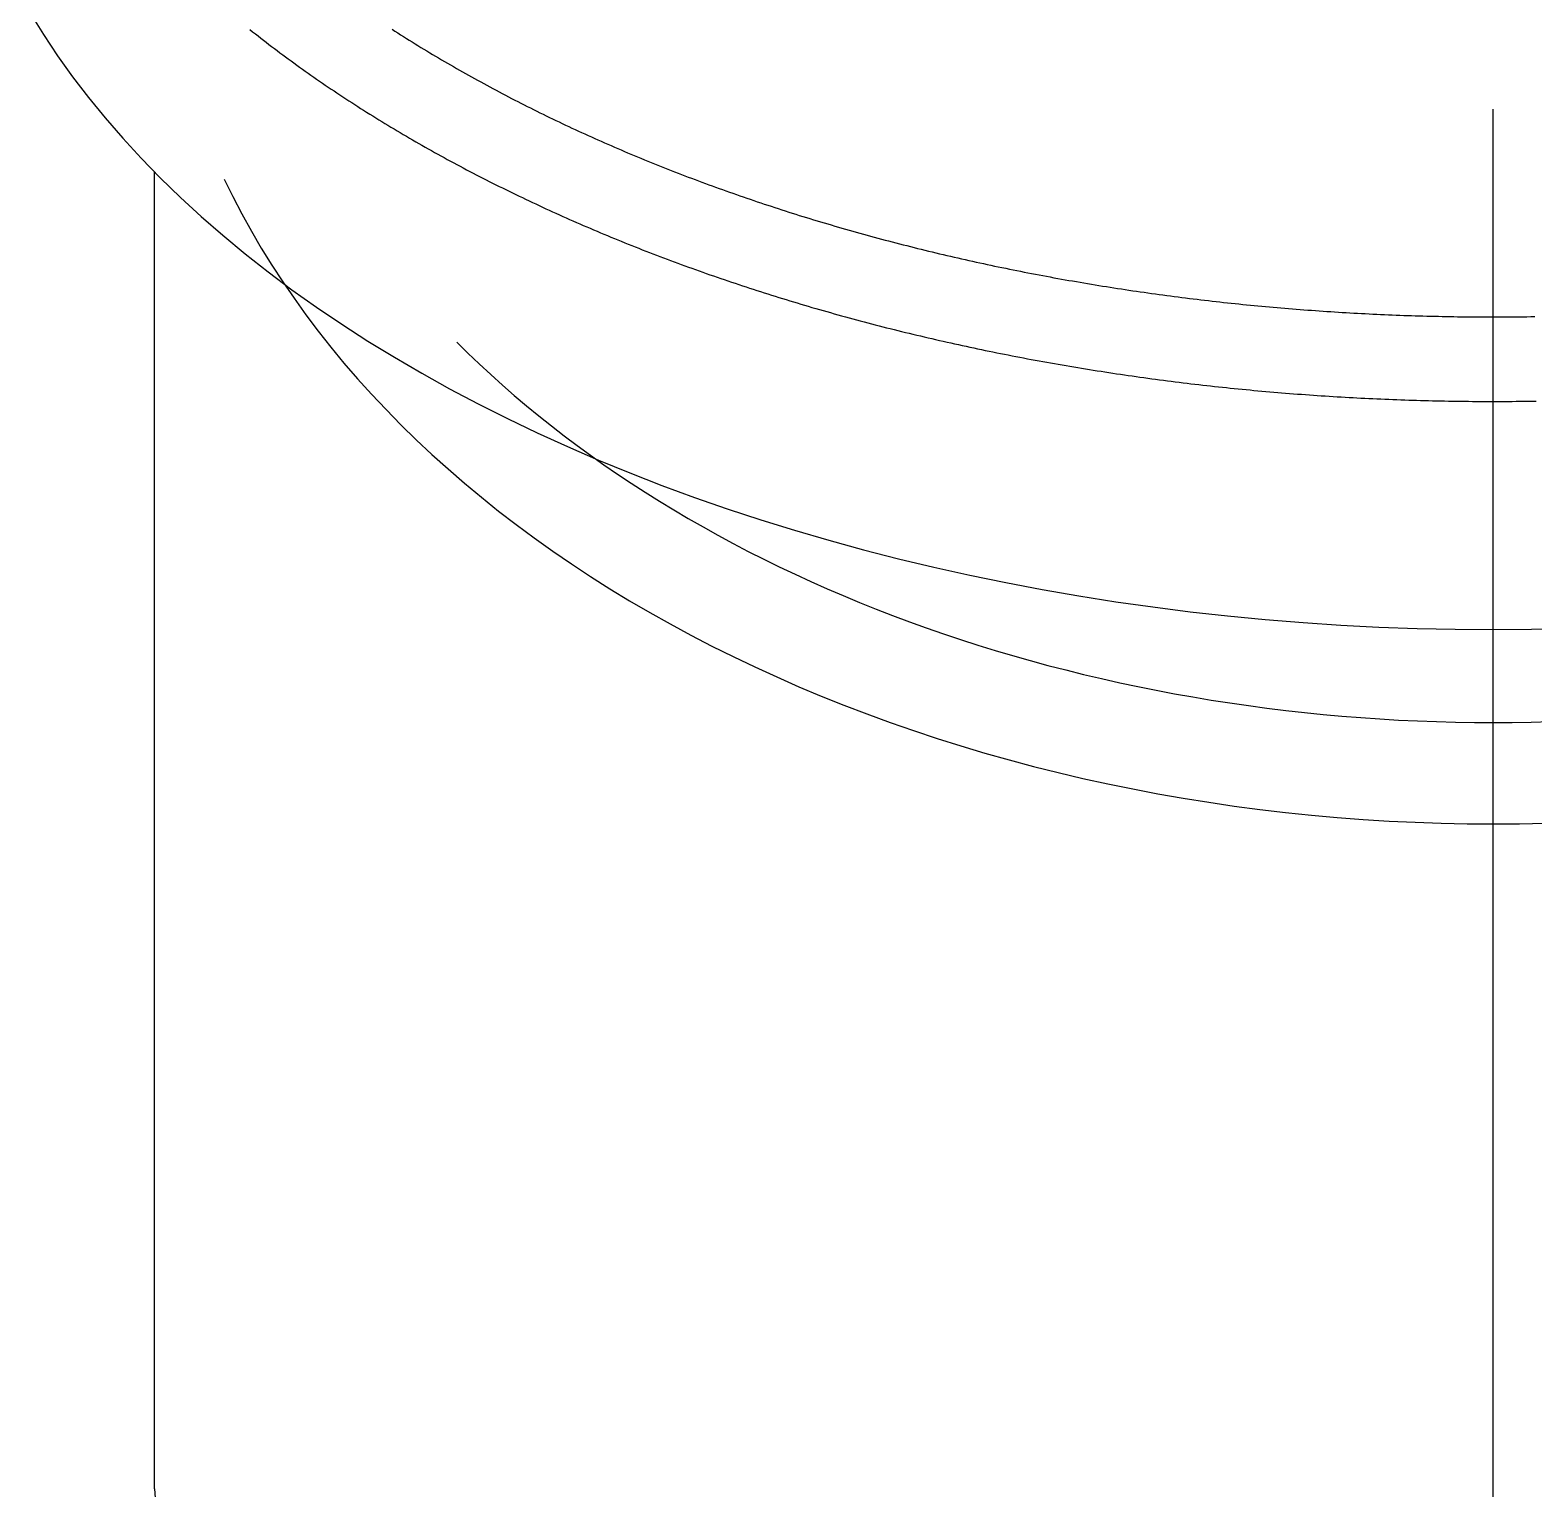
# Model space of a CAD drawing. Extents: x -8.1 to 48, y -19.1 to 38.3.
# Drawn here: x 33.36 to 39.65, y 23.98 to 30.08 of the extents above; entities that cross this region are included whole.
import ezdxf

# ---------------------------------------------------------------- set-up
doc = ezdxf.new("R2010")
doc.units = 0
doc.linetypes.add('CENTER', pattern=[50.8, 31.75, -6.35, 6.35, -6.35])
doc.layers.get('0').update_dxf_attribs({"linetype": 'CONTINUOUS'})
doc.layers.add('CENTER', color=1, linetype='CENTER')

msp = doc.modelspace()

# ---------------------------------------------------------------- linework, layer by layer
at = {"color": 7, "linetype": 'CONTINUOUS'}
msp.add_line((33.880651, 23.976448), (33.880651, 29.486736), dxfattribs=at)
for points in [[(33.3606, 30.151, 0), (33.4162, 30.0615, 0), (33.4754, 29.9729, 0), (33.5383, 29.8852, 0), (33.6047, 29.7984, 0), (33.6747, 29.7126, 0), (33.7482, 29.6279, 0), (33.8251, 29.5443, 0), (33.9054, 29.4618, 0), (33.9891, 29.3805, 0), (34.0761, 29.3005, 0), (34.1663, 29.2218, 0), (34.2598, 29.1445, 0), (34.3564, 29.0685, 0), (34.4561, 28.994, 0), (34.5588, 28.9209, 0), (34.6645, 28.8494, 0), (34.773, 28.7795, 0), (34.8845, 28.7112, 0), (34.9986, 28.6445, 0), (35.1155, 28.5796, 0), (35.235, 28.5163, 0), (35.3571, 28.4549, 0), (35.4816, 28.3952, 0), (35.6086, 28.3375, 0), (35.7379, 28.2815, 0), (35.8694, 28.2275, 0), (36.0032, 28.1755, 0), (36.139, 28.1254, 0), (36.2768, 28.0774, 0), (36.4166, 28.0313, 0), (36.5582, 27.9874, 0), (36.7015, 27.9455, 0), (36.8466, 27.9058, 0), (36.9932, 27.8681, 0), (37.1413, 27.8327, 0), (37.2909, 27.7994, 0), (37.4417, 27.7684, 0), (37.5938, 27.7396, 0), (37.747, 27.713, 0), (37.9013, 27.6887, 0), (38.0565, 27.6666, 0), (38.2126, 27.6468, 0), (38.3694, 27.6294, 0), (38.5269, 27.6142, 0), (38.685, 27.6014, 0), (38.8435, 27.5908, 0), (39.0025, 27.5826, 0), (39.1617, 27.5768, 0), (39.3211, 27.5733, 0), (39.4807, 27.5721, 0), (39.6402, 27.5733, 0), (39.7996, 27.5768, 0)], [(34.1728, 29.4564, 0), (34.2086, 29.3836, 0), (34.2463, 29.3112, 0), (34.2861, 29.2394, 0), (34.3278, 29.1682, 0), (34.3715, 29.0975, 0), (34.4171, 29.0275, 0), (34.4647, 28.9581, 0), (34.5141, 28.8894, 0), (34.5654, 28.8213, 0), (34.6186, 28.754, 0), (34.6736, 28.6874, 0), (34.7305, 28.6216, 0), (34.7891, 28.5566, 0), (34.8496, 28.4924, 0), (34.9118, 28.4291, 0), (34.9757, 28.3666, 0), (35.0413, 28.305, 0), (35.1086, 28.2443, 0), (35.1776, 28.1846, 0), (35.2482, 28.1258, 0), (35.3204, 28.068, 0), (35.3942, 28.0113, 0), (35.4695, 27.9555, 0), (35.5464, 27.9008, 0), (35.6247, 27.8472, 0), (35.7045, 27.7946, 0), (35.7858, 27.7432, 0), (35.8684, 27.6929, 0), (35.9524, 27.6437, 0), (36.0378, 27.5957, 0), (36.1245, 27.5489, 0), (36.2124, 27.5033, 0), (36.3016, 27.4589, 0), (36.3919, 27.4157, 0), (36.4835, 27.3738, 0), (36.5762, 27.3332, 0), (36.67, 27.2938, 0), (36.7648, 27.2558, 0), (36.8607, 27.219, 0), (36.9576, 27.1836, 0), (37.0554, 27.1496, 0), (37.1541, 27.1168, 0), (37.2538, 27.0855, 0), (37.3543, 27.0555, 0), (37.4555, 27.0269, 0), (37.5576, 26.9997, 0), (37.6604, 26.974, 0), (37.7639, 26.9496, 0), (37.868, 26.9267, 0), (37.9727, 26.9052, 0), (38.078, 26.8852, 0), (38.1839, 26.8666, 0), (38.2902, 26.8494, 0), (38.397, 26.8338, 0), (38.5042, 26.8196, 0), (38.6117, 26.8069, 0), (38.7196, 26.7957, 0), (38.8278, 26.7859, 0), (38.9362, 26.7777, 0), (39.0449, 26.7709, 0), (39.1537, 26.7657, 0), (39.2626, 26.7619, 0), (39.3716, 26.7597, 0), (39.4807, 26.7589, 0), (39.5897, 26.7597, 0), (39.6987, 26.7619, 0)], [(35.1458, 28.7745, 0), (35.192, 28.7289, 0), (35.239, 28.6838, 0), (35.2871, 28.6392, 0), (35.336, 28.595, 0), (35.3859, 28.5514, 0), (35.4367, 28.5084, 0), (35.4885, 28.4659, 0), (35.5411, 28.4239, 0), (35.5946, 28.3825, 0), (35.6489, 28.3417, 0), (35.7042, 28.3014, 0), (35.7602, 28.2617, 0), (35.8171, 28.2227, 0), (35.8748, 28.1842, 0), (35.9334, 28.1464, 0), (35.9927, 28.1091, 0), (36.0528, 28.0726, 0), (36.1137, 28.0366, 0), (36.1753, 28.0013, 0), (36.2377, 27.9667, 0), (36.3008, 27.9327, 0), (36.3646, 27.8994, 0), (36.4291, 27.8667, 0), (36.4943, 27.8348, 0), (36.5601, 27.8035, 0), (36.6266, 27.773, 0), (36.6938, 27.7431, 0), (36.7615, 27.714, 0), (36.8299, 27.6856, 0), (36.8989, 27.6579, 0), (36.9684, 27.631, 0), (37.0386, 27.6047, 0), (37.1092, 27.5793, 0), (37.1804, 27.5546, 0), (37.2521, 27.5306, 0), (37.3243, 27.5074, 0), (37.397, 27.485, 0), (37.4702, 27.4633, 0), (37.5438, 27.4424, 0), (37.6178, 27.4223, 0), (37.6923, 27.403, 0), (37.7671, 27.3845, 0), (37.8424, 27.3667, 0), (37.918, 27.3498, 0), (37.9939, 27.3337, 0), (38.0702, 27.3183, 0), (38.1468, 27.3038, 0), (38.2237, 27.2901, 0), (38.3009, 27.2772, 0), (38.3784, 27.2651, 0), (38.4561, 27.2539, 0), (38.534, 27.2435, 0), (38.6122, 27.2339, 0), (38.6905, 27.2251, 0), (38.769, 27.2171, 0), (38.8477, 27.21, 0), (38.9265, 27.2037, 0), (39.0054, 27.1983, 0), (39.0845, 27.1937, 0), (39.1636, 27.1899, 0), (39.2428, 27.187, 0), (39.3221, 27.1849, 0), (39.4013, 27.1836, 0), (39.4807, 27.1832, 0), (39.56, 27.1836, 0), (39.6393, 27.1849, 0), (39.7185, 27.187, 0)]]:
    msp.add_polyline3d(points, dxfattribs=at)
at = {"color": 7}
for points in [[(34.2803, 30.0826, 0), (34.2915, 30.0737, 0), (34.3028, 30.0648, 0), (34.314, 30.0559, 0), (34.3254, 30.0471, 0), (34.3367, 30.0383, 0), (34.3481, 30.0295, 0), (34.3595, 30.0207, 0), (34.371, 30.012, 0), (34.3825, 30.0032, 0), (34.394, 29.9945, 0), (34.4056, 29.9859, 0), (34.4172, 29.9772, 0), (34.4288, 29.9686, 0), (34.4405, 29.96, 0), (34.4522, 29.9514, 0), (34.464, 29.9429, 0), (34.4757, 29.9343, 0), (34.4875, 29.9258, 0), (34.4994, 29.9173, 0), (34.5113, 29.9089, 0), (34.5232, 29.9005, 0), (34.5351, 29.8921, 0), (34.5471, 29.8837, 0), (34.5591, 29.8753, 0), (34.5712, 29.867, 0), (34.5832, 29.8587, 0), (34.5954, 29.8504, 0), (34.6075, 29.8421, 0), (34.6197, 29.8339, 0), (34.6319, 29.8257, 0), (34.6441, 29.8175, 0), (34.6564, 29.8094, 0), (34.6687, 29.8012, 0), (34.6811, 29.7931, 0), (34.6935, 29.785, 0), (34.7059, 29.777, 0), (34.7183, 29.7689, 0), (34.7308, 29.7609, 0), (34.7433, 29.7529, 0), (34.7558, 29.745, 0), (34.7684, 29.7371, 0), (34.781, 29.7291, 0), (34.7936, 29.7213, 0), (34.8062, 29.7134, 0), (34.8189, 29.7056, 0), (34.8316, 29.6978, 0), (34.8444, 29.69, 0), (34.8572, 29.6822, 0), (34.87, 29.6745, 0), (34.8828, 29.6668, 0), (34.8957, 29.6591, 0), (34.9086, 29.6514, 0), (34.9215, 29.6438, 0), (34.9345, 29.6362, 0), (34.9475, 29.6286, 0), (34.9605, 29.621, 0), (34.9735, 29.6135, 0), (34.9866, 29.606, 0), (34.9997, 29.5985, 0), (35.0128, 29.5911, 0), (35.026, 29.5836, 0), (35.0392, 29.5762, 0), (35.0524, 29.5688, 0), (35.0657, 29.5615, 0), (35.0789, 29.5542, 0), (35.0922, 29.5469, 0), (35.1056, 29.5396, 0), (35.1189, 29.5323, 0), (35.1323, 29.5251, 0), (35.1457, 29.5179, 0), (35.1592, 29.5107, 0), (35.1726, 29.5036, 0), (35.1861, 29.4964, 0), (35.1996, 29.4893, 0), (35.2132, 29.4823, 0), (35.2268, 29.4752, 0), (35.2404, 29.4682, 0), (35.254, 29.4612, 0), (35.2676, 29.4542, 0), (35.2813, 29.4473, 0), (35.295, 29.4404, 0), (35.3087, 29.4335, 0), (35.3225, 29.4266, 0), (35.3363, 29.4198, 0), (35.3501, 29.4129, 0), (35.3639, 29.4062, 0), (35.3778, 29.3994, 0), (35.3917, 29.3927, 0), (35.4056, 29.3859, 0), (35.4195, 29.3793, 0), (35.4334, 29.3726, 0), (35.4474, 29.366, 0), (35.4614, 29.3593, 0), (35.4755, 29.3528, 0), (35.4895, 29.3462, 0), (35.5036, 29.3397, 0), (35.5177, 29.3332, 0), (35.5318, 29.3267, 0), (35.5459, 29.3202, 0), (35.5601, 29.3138, 0), (35.5743, 29.3074, 0), (35.5885, 29.301, 0), (35.6027, 29.2947, 0), (35.617, 29.2884, 0), (35.6313, 29.2821, 0), (35.6456, 29.2758, 0), (35.6599, 29.2695, 0), (35.6742, 29.2633, 0), (35.6886, 29.2571, 0), (35.703, 29.251, 0), (35.7174, 29.2448, 0), (35.7318, 29.2387, 0), (35.7463, 29.2326, 0), (35.7608, 29.2266, 0), (35.7752, 29.2205, 0), (35.7898, 29.2145, 0), (35.8043, 29.2085, 0), (35.8188, 29.2026, 0), (35.8334, 29.1967, 0), (35.848, 29.1908, 0), (35.8626, 29.1849, 0), (35.8773, 29.179, 0), (35.8919, 29.1732, 0), (35.9066, 29.1674, 0), (35.9213, 29.1616, 0), (35.936, 29.1559, 0), (35.9507, 29.1502, 0), (35.9655, 29.1445, 0), (35.9802, 29.1388, 0), (35.995, 29.1332, 0), (36.0098, 29.1276, 0), (36.0247, 29.122, 0), (36.0395, 29.1164, 0), (36.0544, 29.1109, 0), (36.0692, 29.1054, 0), (36.0841, 29.0999, 0), (36.0991, 29.0944, 0), (36.114, 29.089, 0), (36.1289, 29.0836, 0), (36.1439, 29.0783, 0), (36.1589, 29.0729, 0), (36.1739, 29.0676, 0), (36.1889, 29.0623, 0), (36.2039, 29.057, 0), (36.219, 29.0518, 0), (36.234, 29.0466, 0), (36.2491, 29.0414, 0), (36.2642, 29.0362, 0), (36.2793, 29.0311, 0), (36.2944, 29.026, 0), (36.3096, 29.0209, 0), (36.3247, 29.0159, 0), (36.3399, 29.0108, 0), (36.3551, 29.0058, 0), (36.3703, 29.0009, 0), (36.3855, 28.9959, 0), (36.4008, 28.991, 0), (36.416, 28.9861, 0), (36.4313, 28.9812, 0), (36.4466, 28.9764, 0), (36.4619, 28.9716, 0), (36.4772, 28.9668, 0), (36.4925, 28.962, 0), (36.5078, 28.9573, 0), (36.5232, 28.9526, 0), (36.5385, 28.9479, 0), (36.5539, 28.9432, 0), (36.5693, 28.9386, 0), (36.5847, 28.934, 0), (36.6002, 28.9294, 0), (36.6156, 28.9249, 0), (36.631, 28.9203, 0), (36.6465, 28.9158, 0), (36.662, 28.9114, 0), (36.6775, 28.9069, 0), (36.693, 28.9025, 0), (36.7085, 28.8981, 0), (36.724, 28.8937, 0), (36.7396, 28.8894, 0), (36.7551, 28.8851, 0), (36.7707, 28.8808, 0), (36.7863, 28.8765, 0), (36.8019, 28.8723, 0), (36.8175, 28.8681, 0), (36.8331, 28.8639, 0), (36.8488, 28.8597, 0), (36.8644, 28.8556, 0), (36.8801, 28.8515, 0), (36.8958, 28.8474, 0), (36.9115, 28.8434, 0), (36.9272, 28.8393, 0), (36.9429, 28.8353, 0), (36.9586, 28.8314, 0), (36.9743, 28.8274, 0), (36.9901, 28.8235, 0), (37.0058, 28.8196, 0), (37.0216, 28.8157, 0), (37.0374, 28.8119, 0), (37.0532, 28.8081, 0), (37.069, 28.8043, 0), (37.0848, 28.8005, 0), (37.1006, 28.7968, 0), (37.1165, 28.7931, 0), (37.1323, 28.7894, 0), (37.1482, 28.7857, 0), (37.1641, 28.7821, 0), (37.18, 28.7785, 0), (37.1959, 28.7749, 0), (37.2118, 28.7713, 0), (37.2277, 28.7678, 0), (37.2436, 28.7643, 0), (37.2596, 28.7608, 0), (37.2755, 28.7573, 0), (37.2915, 28.7539, 0), (37.3074, 28.7505, 0), (37.3234, 28.7471, 0), (37.3394, 28.7438, 0), (37.3554, 28.7404, 0), (37.3714, 28.7371, 0), (37.3874, 28.7339, 0), (37.4035, 28.7306, 0), (37.4195, 28.7274, 0), (37.4356, 28.7242, 0), (37.4516, 28.721, 0), (37.4677, 28.7179, 0), (37.4838, 28.7148, 0), (37.4999, 28.7117, 0), (37.516, 28.7086, 0), (37.5321, 28.7056, 0), (37.5482, 28.7026, 0), (37.5643, 28.6996, 0), (37.5805, 28.6966, 0), (37.5966, 28.6937, 0), (37.6128, 28.6907, 0), (37.6289, 28.6879, 0), (37.6451, 28.685, 0), (37.6613, 28.6822, 0), (37.6775, 28.6793, 0), (37.6937, 28.6766, 0), (37.7099, 28.6738, 0), (37.7261, 28.6711, 0), (37.7423, 28.6684, 0), (37.7585, 28.6657, 0), (37.7748, 28.663, 0), (37.791, 28.6604, 0), (37.8073, 28.6578, 0), (37.8235, 28.6552, 0), (37.8398, 28.6527, 0), (37.8561, 28.6501, 0), (37.8724, 28.6476, 0), (37.8887, 28.6451, 0), (37.905, 28.6427, 0), (37.9213, 28.6403, 0), (37.9376, 28.6379, 0), (37.9539, 28.6355, 0), (37.9702, 28.6332, 0), (37.9866, 28.6308, 0), (38.0029, 28.6285, 0), (38.0193, 28.6263, 0), (38.0356, 28.624, 0), (38.052, 28.6218, 0), (38.0684, 28.6196, 0), (38.0848, 28.6174, 0), (38.1011, 28.6153, 0), (38.1175, 28.6132, 0), (38.1339, 28.6111, 0), (38.1503, 28.609, 0), (38.1667, 28.607, 0), (38.1832, 28.605, 0), (38.1996, 28.603, 0), (38.216, 28.601, 0), (38.2325, 28.5991, 0), (38.2489, 28.5972, 0), (38.2653, 28.5953, 0), (38.2818, 28.5934, 0), (38.2983, 28.5916, 0), (38.3147, 28.5898, 0), (38.3312, 28.588, 0), (38.3477, 28.5862, 0), (38.3641, 28.5845, 0), (38.3806, 28.5828, 0), (38.3971, 28.5811, 0), (38.4136, 28.5795, 0), (38.4301, 28.5778, 0), (38.4466, 28.5762, 0), (38.4631, 28.5746, 0), (38.4796, 28.5731, 0), (38.4962, 28.5716, 0), (38.5127, 28.5701, 0), (38.5292, 28.5686, 0), (38.5458, 28.5671, 0), (38.5623, 28.5657, 0), (38.5788, 28.5643, 0), (38.5954, 28.5629, 0), (38.6119, 28.5616, 0), (38.6285, 28.5603, 0), (38.6451, 28.559, 0), (38.6616, 28.5577, 0), (38.6782, 28.5565, 0), (38.6948, 28.5552, 0), (38.7113, 28.554, 0), (38.7279, 28.5529, 0), (38.7445, 28.5517, 0), (38.7611, 28.5506, 0), (38.7777, 28.5495, 0), (38.7943, 28.5484, 0), (38.8109, 28.5474, 0), (38.8275, 28.5464, 0), (38.8441, 28.5454, 0), (38.8607, 28.5444, 0), (38.8773, 28.5435, 0), (38.8939, 28.5426, 0), (38.9105, 28.5417, 0), (38.9271, 28.5408, 0), (38.9437, 28.54, 0), (38.9604, 28.5392, 0), (38.977, 28.5384, 0), (38.9936, 28.5376, 0), (39.0102, 28.5369, 0), (39.0269, 28.5362, 0), (39.0435, 28.5355, 0), (39.0601, 28.5348, 0), (39.0768, 28.5342, 0), (39.0934, 28.5336, 0), (39.11, 28.533, 0), (39.1267, 28.5325, 0), (39.1433, 28.5319, 0), (39.1599, 28.5314, 0), (39.1766, 28.5309, 0), (39.1932, 28.5305, 0), (39.2099, 28.5301, 0), (39.2265, 28.5297, 0), (39.2432, 28.5293, 0), (39.2598, 28.5289, 0), (39.2765, 28.5286, 0), (39.2931, 28.5283, 0), (39.3098, 28.528, 0), (39.3264, 28.5278, 0), (39.3431, 28.5275, 0), (39.3597, 28.5273, 0), (39.3764, 28.5272, 0), (39.393, 28.527, 0), (39.4097, 28.5269, 0), (39.4263, 28.5268, 0), (39.443, 28.5267, 0), (39.4596, 28.5267, 0), (39.4763, 28.5267, 0), (39.4929, 28.5267, 0), (39.5096, 28.5267, 0), (39.5263, 28.5267, 0), (39.5429, 28.5268, 0), (39.5596, 28.5269, 0), (39.5762, 28.5271, 0), (39.5929, 28.5272, 0), (39.6096, 28.5274, 0), (39.6262, 28.5276, 0), (39.6429, 28.5279, 0), (39.6595, 28.5281, 0)], [(34.8747, 30.0841, 0), (34.8867, 30.0764, 0), (34.8986, 30.0687, 0), (34.9106, 30.0611, 0), (34.9226, 30.0534, 0), (34.9346, 30.0458, 0), (34.9467, 30.0383, 0), (34.9588, 30.0307, 0), (34.9709, 30.0232, 0), (34.9831, 30.0157, 0), (34.9953, 30.0082, 0), (35.0075, 30.0007, 0), (35.0198, 29.9933, 0), (35.0321, 29.9858, 0), (35.0444, 29.9785, 0), (35.0567, 29.9711, 0), (35.0691, 29.9637, 0), (35.0815, 29.9564, 0), (35.0939, 29.9491, 0), (35.1064, 29.9418, 0), (35.1189, 29.9346, 0), (35.1314, 29.9274, 0), (35.1439, 29.9202, 0), (35.1565, 29.913, 0), (35.1691, 29.9058, 0), (35.1817, 29.8987, 0), (35.1944, 29.8916, 0), (35.2071, 29.8845, 0), (35.2198, 29.8774, 0), (35.2325, 29.8704, 0), (35.2453, 29.8634, 0), (35.2581, 29.8564, 0), (35.2709, 29.8495, 0), (35.2838, 29.8425, 0), (35.2966, 29.8356, 0), (35.3096, 29.8287, 0), (35.3225, 29.8218, 0), (35.3354, 29.815, 0), (35.3484, 29.8082, 0), (35.3614, 29.8014, 0), (35.3745, 29.7946, 0), (35.3875, 29.7879, 0), (35.4006, 29.7811, 0), (35.4137, 29.7745, 0), (35.4269, 29.7678, 0), (35.44, 29.7611, 0), (35.4532, 29.7545, 0), (35.4665, 29.7479, 0), (35.4797, 29.7413, 0), (35.493, 29.7348, 0), (35.5063, 29.7283, 0), (35.5196, 29.7218, 0), (35.5329, 29.7153, 0), (35.5463, 29.7088, 0), (35.5597, 29.7024, 0), (35.5731, 29.696, 0), (35.5865, 29.6896, 0), (35.6, 29.6833, 0), (35.6135, 29.6769, 0), (35.627, 29.6706, 0), (35.6405, 29.6644, 0), (35.654, 29.6581, 0), (35.6676, 29.6519, 0), (35.6812, 29.6457, 0), (35.6948, 29.6395, 0), (35.7085, 29.6333, 0), (35.7222, 29.6272, 0), (35.7358, 29.6211, 0), (35.7496, 29.615, 0), (35.7633, 29.609, 0), (35.7771, 29.6029, 0), (35.7908, 29.5969, 0), (35.8046, 29.5909, 0), (35.8185, 29.585, 0), (35.8323, 29.579, 0), (35.8462, 29.5731, 0), (35.86, 29.5673, 0), (35.8739, 29.5614, 0), (35.8879, 29.5556, 0), (35.9018, 29.5498, 0), (35.9158, 29.544, 0), (35.9298, 29.5382, 0), (35.9438, 29.5325, 0), (35.9578, 29.5268, 0), (35.9719, 29.5211, 0), (35.9859, 29.5154, 0), (36, 29.5098, 0), (36.0141, 29.5042, 0), (36.0283, 29.4986, 0), (36.0424, 29.4931, 0), (36.0566, 29.4875, 0), (36.0707, 29.482, 0), (36.0849, 29.4765, 0), (36.0992, 29.4711, 0), (36.1134, 29.4657, 0), (36.1277, 29.4603, 0), (36.1419, 29.4549, 0), (36.1562, 29.4495, 0), (36.1706, 29.4442, 0), (36.1849, 29.4389, 0), (36.1992, 29.4336, 0), (36.2136, 29.4284, 0), (36.228, 29.4231, 0), (36.2424, 29.4179, 0), (36.2568, 29.4128, 0), (36.2712, 29.4076, 0), (36.2857, 29.4025, 0), (36.3001, 29.3974, 0), (36.3146, 29.3923, 0), (36.3291, 29.3873, 0), (36.3436, 29.3822, 0), (36.3582, 29.3772, 0), (36.3727, 29.3723, 0), (36.3873, 29.3673, 0), (36.4019, 29.3624, 0), (36.4165, 29.3575, 0), (36.4311, 29.3526, 0), (36.4457, 29.3478, 0), (36.4603, 29.343, 0), (36.475, 29.3382, 0), (36.4897, 29.3334, 0), (36.5044, 29.3287, 0), (36.5191, 29.3239, 0), (36.5338, 29.3192, 0), (36.5485, 29.3146, 0), (36.5633, 29.3099, 0), (36.578, 29.3053, 0), (36.5928, 29.3007, 0), (36.6076, 29.2962, 0), (36.6224, 29.2916, 0), (36.6372, 29.2871, 0), (36.652, 29.2826, 0), (36.6669, 29.2781, 0), (36.6818, 29.2737, 0), (36.6966, 29.2693, 0), (36.7115, 29.2649, 0), (36.7264, 29.2605, 0), (36.7413, 29.2562, 0), (36.7563, 29.2519, 0), (36.7712, 29.2476, 0), (36.7862, 29.2433, 0), (36.8012, 29.2391, 0), (36.8161, 29.2349, 0), (36.8311, 29.2307, 0), (36.8462, 29.2265, 0), (36.8612, 29.2224, 0), (36.8762, 29.2183, 0), (36.8913, 29.2142, 0), (36.9063, 29.2101, 0), (36.9214, 29.2061, 0), (36.9365, 29.2021, 0), (36.9516, 29.1981, 0), (36.9667, 29.1941, 0), (36.9818, 29.1902, 0), (36.997, 29.1863, 0), (37.0121, 29.1824, 0), (37.0273, 29.1785, 0), (37.0425, 29.1747, 0), (37.0577, 29.1709, 0), (37.0729, 29.1671, 0), (37.0881, 29.1633, 0), (37.1033, 29.1596, 0), (37.1186, 29.1559, 0), (37.1338, 29.1522, 0), (37.1491, 29.1485, 0), (37.1643, 29.1449, 0), (37.1796, 29.1413, 0), (37.1949, 29.1377, 0), (37.2102, 29.1341, 0), (37.2255, 29.1306, 0), (37.2409, 29.1271, 0), (37.2562, 29.1236, 0), (37.2716, 29.1201, 0), (37.2869, 29.1167, 0), (37.3023, 29.1133, 0), (37.3177, 29.1099, 0), (37.3331, 29.1065, 0), (37.3485, 29.1032, 0), (37.3639, 29.0999, 0), (37.3793, 29.0966, 0), (37.3948, 29.0933, 0), (37.4102, 29.0901, 0), (37.4257, 29.0869, 0), (37.4411, 29.0837, 0), (37.4566, 29.0805, 0), (37.4721, 29.0774, 0), (37.4876, 29.0743, 0), (37.5031, 29.0712, 0), (37.5186, 29.0681, 0), (37.5341, 29.0651, 0), (37.5497, 29.0621, 0), (37.5652, 29.0591, 0), (37.5808, 29.0561, 0), (37.5963, 29.0532, 0), (37.6119, 29.0503, 0), (37.6275, 29.0474, 0), (37.6431, 29.0445, 0), (37.6587, 29.0417, 0), (37.6743, 29.0389, 0), (37.6899, 29.0361, 0), (37.7055, 29.0333, 0), (37.7212, 29.0306, 0), (37.7368, 29.0278, 0), (37.7525, 29.0252, 0), (37.7681, 29.0225, 0), (37.7838, 29.0198, 0), (37.7995, 29.0172, 0), (37.8151, 29.0146, 0), (37.8308, 29.0121, 0), (37.8465, 29.0095, 0), (37.8623, 29.007, 0), (37.878, 29.0045, 0), (37.8937, 29.0021, 0), (37.9094, 28.9996, 0), (37.9252, 28.9972, 0), (37.9409, 28.9948, 0), (37.9567, 28.9924, 0), (37.9724, 28.9901, 0), (37.9882, 28.9878, 0), (38.004, 28.9855, 0), (38.0198, 28.9832, 0), (38.0356, 28.981, 0), (38.0514, 28.9787, 0), (38.0672, 28.9765, 0), (38.083, 28.9744, 0), (38.0988, 28.9722, 0), (38.1146, 28.9701, 0), (38.1305, 28.968, 0), (38.1463, 28.9659, 0), (38.1622, 28.9639, 0), (38.178, 28.9619, 0), (38.1939, 28.9599, 0), (38.2098, 28.9579, 0), (38.2256, 28.956, 0), (38.2415, 28.954, 0), (38.2574, 28.9521, 0), (38.2733, 28.9503, 0), (38.2892, 28.9484, 0), (38.3051, 28.9466, 0), (38.321, 28.9448, 0), (38.3369, 28.943, 0), (38.3528, 28.9413, 0), (38.3688, 28.9395, 0), (38.3847, 28.9378, 0), (38.4006, 28.9362, 0), (38.4166, 28.9345, 0), (38.4325, 28.9329, 0), (38.4485, 28.9313, 0), (38.4644, 28.9297, 0), (38.4804, 28.9282, 0), (38.4964, 28.9266, 0), (38.5123, 28.9251, 0), (38.5283, 28.9237, 0), (38.5443, 28.9222, 0), (38.5603, 28.9208, 0), (38.5763, 28.9194, 0), (38.5923, 28.918, 0), (38.6083, 28.9166, 0), (38.6243, 28.9153, 0), (38.6403, 28.914, 0), (38.6563, 28.9127, 0), (38.6723, 28.9115, 0), (38.6883, 28.9102, 0), (38.7044, 28.909, 0), (38.7204, 28.9079, 0), (38.7364, 28.9067, 0), (38.7525, 28.9056, 0), (38.7685, 28.9045, 0), (38.7845, 28.9034, 0), (38.8006, 28.9023, 0), (38.8166, 28.9013, 0), (38.8327, 28.9003, 0), (38.8487, 28.8993, 0), (38.8648, 28.8983, 0), (38.8809, 28.8974, 0), (38.8969, 28.8965, 0), (38.913, 28.8956, 0), (38.9291, 28.8948, 0), (38.9452, 28.8939, 0), (38.9612, 28.8931, 0), (38.9773, 28.8923, 0), (38.9934, 28.8916, 0), (39.0095, 28.8908, 0), (39.0256, 28.8901, 0), (39.0416, 28.8894, 0), (39.0577, 28.8888, 0), (39.0738, 28.8881, 0), (39.0899, 28.8875, 0), (39.106, 28.8869, 0), (39.1221, 28.8864, 0), (39.1382, 28.8858, 0), (39.1543, 28.8853, 0), (39.1704, 28.8848, 0), (39.1865, 28.8844, 0), (39.2026, 28.8839, 0), (39.2187, 28.8835, 0), (39.2348, 28.8831, 0), (39.2509, 28.8828, 0), (39.267, 28.8824, 0), (39.2831, 28.8821, 0), (39.2992, 28.8818, 0), (39.3153, 28.8815, 0), (39.3314, 28.8813, 0), (39.3475, 28.8811, 0), (39.3636, 28.8809, 0), (39.3798, 28.8807, 0), (39.3959, 28.8806, 0), (39.412, 28.8804, 0), (39.4281, 28.8804, 0), (39.4442, 28.8803, 0), (39.4603, 28.8802, 0), (39.4764, 28.8802, 0), (39.4925, 28.8802, 0), (39.5087, 28.8802, 0), (39.5248, 28.8803, 0), (39.5409, 28.8804, 0), (39.557, 28.8805, 0), (39.5731, 28.8806, 0), (39.5892, 28.8808, 0), (39.6054, 28.8809, 0), (39.6215, 28.8811, 0), (39.6376, 28.8814, 0), (39.6537, 28.8816, 0)]]:
    msp.add_polyline3d(points, dxfattribs=at)
at = {"color": 7, "linetype": 'CONTINUOUS'}
msp.add_arc((38.04442, 24.235462), 4.171817, 183.5595943, 249.5566581, dxfattribs=at)
at = {"layer": 'CENTER', "color": 1, "linetype": 'CENTER'}
msp.add_line((39.480651, -2), (39.480651, 38.304877), dxfattribs=at)

doc.saveas('drawing.dxf')
